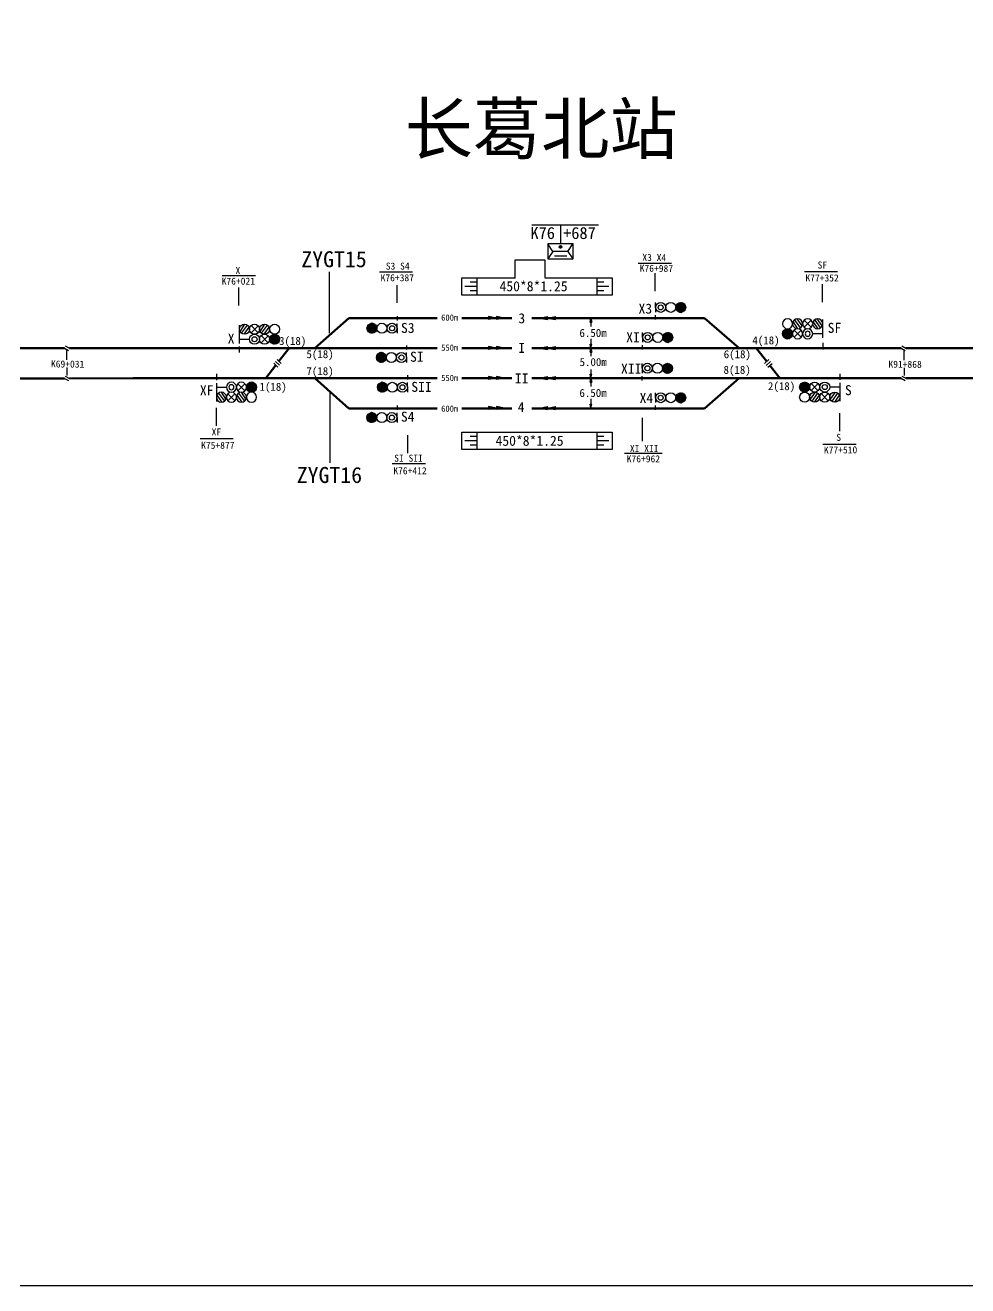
# Model space of a CAD drawing. Header units: millimetres. Extents: x -17381 to -15684, y 1883 to 2345.
# Drawn here: x -16101.4 to -16007.2, y 1883.2 to 2009.2 of the extents above; entities that cross this region are included whole.
import ezdxf
from ezdxf.enums import TextEntityAlignment as Align

# ---------------------------------------------------------------- set-up
doc = ezdxf.new("R2010")
doc.units = ezdxf.units.MM
for name, color, linetype in [('1', 1, 'Continuous'), ('D0', 7, 'Continuous'), ('供电臂', 7, 'Continuous'), ('站台', 7, 'Continuous')]:
    doc.layers.add(name, color=color, linetype=linetype)
doc.styles.get("Standard").update_dxf_attribs({"font": ''})
doc.styles.add('宋体', font='')
doc.styles.get('Standard').set_extended_font_data('SimSun')
doc.styles.get('宋体').set_extended_font_data('SimSun')
doc.linetypes.add('ZIGZAG', pattern='A,0.00254,-5.08,[131,ltypeshp.shx,S=5.08,R=0,X=-5.08,Y=0],-10.16,[131,ltypeshp.shx,S=5.08,R=180,X=5.08,Y=0],-5.08', length=20.32254)

# ---------------------------------------------------------------- blocks, each defined once
blk = doc.blocks.new('*X9')
at = {"color": 0}
for p, q in [((-0.5, -3.75), (0.25, -3.32)), ((-0.49, -3.63), (0.14, -3.27)), ((-0.49, -3.86), (0.34, -3.38)), ((-0.45, -3.96), (0.41, -3.46)), ((-0.42, -3.47), (-0.03, -3.25)), ((-0.4, -4.04), (0.46, -3.55)), ((-0.34, -4.12), (0.49, -3.64)), ((-0.25, -4.18), (0.5, -3.75)), ((-0.13, -4.23), (0.48, -3.88)), ((0.04, -4.25), (0.41, -4.04))]:
    blk.add_line(p, q, dxfattribs=at)
blk = doc.blocks.new('xhlx')
at = {"layer": '1', "color": 7}
for p, q in [((-5, 0), (-5, -6)), ((5, 0), (-5, 0)), ((3.0134, -2.9333), (4.9907, 0.0121)), ((5, -6), (5, 0)), ((-2.9859, -2.9333), (-4.9961, -0.004)), ((-2.9859, -2.9172), (-4.9961, -5.9914)), ((-3, -2.9238), (3, -2.9238)), ((-2.4822, -1.0402), (2.4123, -1.0402)), ((3.0134, -2.9172), (4.9907, -6.0075)), ((-5, -6), (5, -6))]:
    blk.add_line(p, q, dxfattribs=at)
blk.add_circle((0, -4.7601), 0.5, dxfattribs=at)
blk.add_blockref('*X9', (0, -1.0101), dxfattribs=at)
blk = doc.blocks.new('BD')
at = {"layer": '1', "color": 7}
for radius in [1.5, 0.75]:
    blk.add_circle((0, 0), radius, dxfattribs=at)
blk = doc.blocks.new('*X90')
at = {"color": 0}
for p, q in [((-1.5, 0.06), (0.7, 1.33)), ((-1.5, -0.06), (0.8, 1.27)), ((-1.49, 0.18), (0.59, 1.38)), ((-1.49, -0.17), (0.89, 1.21)), ((-1.47, 0.31), (0.47, 1.43)), ((-1.47, -0.27), (0.97, 1.14)), ((-1.45, -0.38), (1.05, 1.07)), ((-1.43, 0.44), (0.33, 1.46)), ((-1.42, -0.48), (1.12, 0.99)), ((-1.39, -0.57), (1.19, 0.92)), ((-1.38, 0.59), (0.18, 1.49)), ((-1.35, -0.66), (1.25, 0.83)), ((-1.3, 0.75), (0, 1.5)), ((-1.3, -0.75), (1.3, 0.75)), ((-1.25, -0.83), (1.35, 0.66)), ((-1.19, -0.92), (1.39, 0.57)), ((-1.17, 0.94), (-0.23, 1.48)), ((-1.12, -0.99), (1.42, 0.48)), ((-1.05, -1.07), (1.45, 0.38)), ((-0.97, -1.14), (1.47, 0.27)), ((-0.89, -1.21), (1.49, 0.17)), ((-0.8, -1.27), (1.5, 0.06)), ((-0.7, -1.33), (1.5, -0.06)), ((-0.59, -1.38), (1.49, -0.18)), ((-0.47, -1.43), (1.47, -0.31)), ((-0.33, -1.46), (1.43, -0.44)), ((-0.18, -1.49), (1.38, -0.59)), ((0, -1.5), (1.3, -0.75)), ((0.23, -1.48), (1.17, -0.94))]:
    blk.add_line(p, q, dxfattribs=at)
blk = doc.blocks.new('KZ_C')
at = {"layer": '1', "color": 7}
for p, q in [((0.02, 3.97), (0.02, 5.92)), ((0, -0.84), (0, 0.84)), ((0.02, 3.97), (0.02, 2.02)), ((0.02, 3.97), (0.02, 2.02))]:
    blk.add_line(p, q, dxfattribs=at)
at = {"layer": '1', "color": 3}
blk.add_circle((6.09, 3.97), 2, dxfattribs=at)
at = {"layer": '1', "color": 1}
blk.add_circle((10.09, 3.97), 1.95, dxfattribs=at)
at = {"layer": '1', "color": 7, "xscale": 1.33333333333303, "yscale": 1.33333333333303, "zscale": 1.33333333333303, "rotation": 180}
blk.add_blockref('BD', (2.06, 3.97), dxfattribs=at)
at = {"layer": '1', "xscale": 1.333300000000236, "yscale": 1.333300000000236, "zscale": 1.333300000000236}
blk.add_blockref('*X90', (10.12, 3.97), dxfattribs=at)
blk = doc.blocks.new('*X96')
at = {"color": 0}
for p, q in [((-1.5, 0.06), (0.7, 1.33)), ((-1.5, -0.06), (0.8, 1.27)), ((-1.49, 0.18), (0.59, 1.38)), ((-1.49, -0.17), (0.89, 1.21)), ((-1.47, 0.31), (0.47, 1.43)), ((-1.47, -0.27), (0.97, 1.14)), ((-1.45, -0.38), (1.05, 1.07)), ((-1.43, 0.44), (0.33, 1.46)), ((-1.42, -0.48), (1.12, 0.99)), ((-1.39, -0.57), (1.19, 0.92)), ((-1.38, 0.59), (0.18, 1.49)), ((-1.35, -0.66), (1.25, 0.83)), ((-1.3, 0.75), (0, 1.5)), ((-1.3, -0.75), (1.3, 0.75)), ((-1.25, -0.83), (1.35, 0.66)), ((-1.19, -0.92), (1.39, 0.57)), ((-1.17, 0.94), (-0.23, 1.48)), ((-1.12, -0.99), (1.42, 0.48)), ((-1.05, -1.07), (1.45, 0.38)), ((-0.97, -1.14), (1.47, 0.27)), ((-0.89, -1.21), (1.49, 0.17)), ((-0.8, -1.27), (1.5, 0.06)), ((-0.7, -1.33), (1.5, -0.06)), ((-0.59, -1.38), (1.49, -0.18)), ((-0.47, -1.43), (1.47, -0.31)), ((-0.33, -1.46), (1.43, -0.44)), ((-0.18, -1.49), (1.38, -0.59)), ((0, -1.5), (1.3, -0.75)), ((0.23, -1.48), (1.17, -0.94))]:
    blk.add_line(p, q, dxfattribs=at)
blk = doc.blocks.new('LD')
at = {"layer": '1', "color": 3}
blk.add_circle((0, 0), 1.5, dxfattribs=at)
blk = doc.blocks.new('FD')
at = {"layer": '1', "color": 7}
for p, q in [((1.05, 1.06), (-1.06, -1.06)), ((-1.05, 1.05), (1.04, -1.08))]:
    blk.add_line(p, q, dxfattribs=at)
blk.add_circle((0, 0), 1.5, dxfattribs=at)
blk = doc.blocks.new('UD')
at = {"layer": '1', "color": 2}
for p, q in [((0.1149, 1.4857), (-1.3549, -0.6305)), ((0.8607, 1.2175), (-0.8771, -1.2175)), ((1.3386, 0.6378), (-0.1312, -1.4784))]:
    blk.add_line(p, q, dxfattribs=at)
blk.add_circle((0, 0), 1.5, dxfattribs=at)
blk = doc.blocks.new('*X97')
at = {"color": 0}
for p, q in [((-1.5, 0.06), (0.7, 1.33)), ((-1.5, -0.06), (0.8, 1.27)), ((-1.49, 0.18), (0.59, 1.38)), ((-1.49, -0.17), (0.89, 1.21)), ((-1.47, 0.31), (0.47, 1.43)), ((-1.47, -0.27), (0.97, 1.14)), ((-1.45, -0.38), (1.05, 1.07)), ((-1.43, 0.44), (0.33, 1.46)), ((-1.42, -0.48), (1.12, 0.99)), ((-1.39, -0.57), (1.19, 0.92)), ((-1.38, 0.59), (0.18, 1.49)), ((-1.35, -0.66), (1.25, 0.83)), ((-1.3, 0.75), (0, 1.5)), ((-1.3, -0.75), (1.3, 0.75)), ((-1.25, -0.83), (1.35, 0.66)), ((-1.19, -0.92), (1.39, 0.57)), ((-1.17, 0.94), (-0.23, 1.48)), ((-1.12, -0.99), (1.42, 0.48)), ((-1.05, -1.07), (1.45, 0.38)), ((-0.97, -1.14), (1.47, 0.27)), ((-0.89, -1.21), (1.49, 0.17)), ((-0.8, -1.27), (1.5, 0.06)), ((-0.7, -1.33), (1.5, -0.06)), ((-0.59, -1.38), (1.49, -0.18)), ((-0.47, -1.43), (1.47, -0.31)), ((-0.33, -1.46), (1.43, -0.44)), ((-0.18, -1.49), (1.38, -0.59)), ((0, -1.5), (1.3, -0.75)), ((0.23, -1.48), (1.17, -0.94))]:
    blk.add_line(p, q, dxfattribs=at)
blk = doc.blocks.new('*X99')
at = {"color": 0}
for p, q in [((-1.5, 0.06), (0.7, 1.33)), ((-1.5, -0.06), (0.8, 1.27)), ((-1.49, 0.18), (0.59, 1.38)), ((-1.49, -0.17), (0.89, 1.21)), ((-1.47, 0.31), (0.47, 1.43)), ((-1.47, -0.27), (0.97, 1.14)), ((-1.45, -0.38), (1.05, 1.07)), ((-1.43, 0.44), (0.33, 1.46)), ((-1.42, -0.48), (1.12, 0.99)), ((-1.39, -0.57), (1.19, 0.92)), ((-1.38, 0.59), (0.18, 1.49)), ((-1.35, -0.66), (1.25, 0.83)), ((-1.3, 0.75), (0, 1.5)), ((-1.3, -0.75), (1.3, 0.75)), ((-1.25, -0.83), (1.35, 0.66)), ((-1.19, -0.92), (1.39, 0.57)), ((-1.17, 0.94), (-0.23, 1.48)), ((-1.12, -0.99), (1.42, 0.48)), ((-1.05, -1.07), (1.45, 0.38)), ((-0.97, -1.14), (1.47, 0.27)), ((-0.89, -1.21), (1.49, 0.17)), ((-0.8, -1.27), (1.5, 0.06)), ((-0.7, -1.33), (1.5, -0.06)), ((-0.59, -1.38), (1.49, -0.18)), ((-0.47, -1.43), (1.47, -0.31)), ((-0.33, -1.46), (1.43, -0.44)), ((-0.18, -1.49), (1.38, -0.59)), ((0, -1.5), (1.3, -0.75)), ((0.23, -1.48), (1.17, -0.94))]:
    blk.add_line(p, q, dxfattribs=at)
blk = doc.blocks.new('*X98')
at = {"color": 0}
for p, q in [((-1.5, 0.06), (0.7, 1.33)), ((-1.5, -0.06), (0.8, 1.27)), ((-1.49, 0.18), (0.59, 1.38)), ((-1.49, -0.17), (0.89, 1.21)), ((-1.47, 0.31), (0.47, 1.43)), ((-1.47, -0.27), (0.97, 1.14)), ((-1.45, -0.38), (1.05, 1.07)), ((-1.43, 0.44), (0.33, 1.46)), ((-1.42, -0.48), (1.12, 0.99)), ((-1.39, -0.57), (1.19, 0.92)), ((-1.38, 0.59), (0.18, 1.49)), ((-1.35, -0.66), (1.25, 0.83)), ((-1.3, 0.75), (0, 1.5)), ((-1.3, -0.75), (1.3, 0.75)), ((-1.25, -0.83), (1.35, 0.66)), ((-1.19, -0.92), (1.39, 0.57)), ((-1.17, 0.94), (-0.23, 1.48)), ((-1.12, -0.99), (1.42, 0.48)), ((-1.05, -1.07), (1.45, 0.38)), ((-0.97, -1.14), (1.47, 0.27)), ((-0.89, -1.21), (1.49, 0.17)), ((-0.8, -1.27), (1.5, 0.06)), ((-0.7, -1.33), (1.5, -0.06)), ((-0.59, -1.38), (1.49, -0.18)), ((-0.47, -1.43), (1.47, -0.31)), ((-0.33, -1.46), (1.43, -0.44)), ((-0.18, -1.49), (1.38, -0.59)), ((0, -1.5), (1.3, -0.75)), ((0.23, -1.48), (1.17, -0.94))]:
    blk.add_line(p, q, dxfattribs=at)

msp = doc.modelspace()

# ---------------------------------------------------------------- hatches: boundary and pattern name
at = {"lineweight": -3}
for points in [[(-16054.27, 1979.9), (-16055.07, 1980.05), (-16055.07, 1979.75)], [(-16053.47, 1979.9), (-16054.27, 1980.05), (-16054.27, 1979.75)], [(-16049.95, 1979.9), (-16049.15, 1979.75), (-16049.15, 1980.05)], [(-16049.15, 1979.9), (-16048.35, 1979.75), (-16048.35, 1980.05)], [(-16044.83, 1979.9), (-16044.9, 1979.5), (-16044.75, 1979.5)], [(-16044.83, 1976.9), (-16044.9, 1977.3), (-16044.75, 1977.3)], [(-16054.27, 1976.9), (-16055.07, 1977.05), (-16055.07, 1976.75)], [(-16053.47, 1976.9), (-16054.27, 1977.05), (-16054.27, 1976.75)], [(-16049.95, 1976.9), (-16049.15, 1976.75), (-16049.15, 1977.05)], [(-16049.15, 1976.9), (-16048.35, 1976.75), (-16048.35, 1977.05)], [(-16044.83, 1976.9), (-16044.9, 1976.5), (-16044.75, 1976.5)], [(-16054.27, 1973.9), (-16055.07, 1974.05), (-16055.07, 1973.75)], [(-16053.47, 1973.9), (-16054.27, 1974.05), (-16054.27, 1973.75)], [(-16049.95, 1973.9), (-16049.15, 1973.75), (-16049.15, 1974.05)], [(-16049.15, 1973.9), (-16048.35, 1973.75), (-16048.35, 1974.05)], [(-16044.83, 1973.9), (-16044.9, 1974.3), (-16044.75, 1974.3)], [(-16044.83, 1973.9), (-16044.9, 1973.5), (-16044.75, 1973.5)], [(-16054.27, 1970.9), (-16055.07, 1971.05), (-16055.07, 1970.75)], [(-16053.47, 1970.9), (-16054.27, 1971.05), (-16054.27, 1970.75)], [(-16049.95, 1970.9), (-16049.15, 1970.75), (-16049.15, 1971.05)], [(-16049.15, 1970.9), (-16048.35, 1970.75), (-16048.35, 1971.05)], [(-16044.83, 1970.9), (-16044.9, 1971.3), (-16044.75, 1971.3)]]:
    msp.add_hatch(color=0, dxfattribs=at).paths.add_polyline_path(points)

# ---------------------------------------------------------------- linework, layer by layer
at = {"color": 0}
for p, q in [((-16050.72, 1989.21), (-16044.08, 1989.21)), ((-16047.87, 1989.21), (-16047.87, 1987.32)), ((-16057.74, 1982.19), (-16057.74, 1983.92)), ((-16057.74, 1983.92), (-16052.39, 1983.92)), ((-16056.24, 1983.49), (-16056.91, 1983.49)), ((-16056.24, 1983.92), (-16056.24, 1983.05)), ((-16049.44, 1983.92), (-16042.71, 1983.92)), ((-16044.22, 1983.92), (-16044.22, 1983.05)), ((-16043.54, 1983.49), (-16044.22, 1983.49)), ((-16042.71, 1983.92), (-16042.71, 1982.19)), ((-16042.71, 1982.19), (-16057.74, 1982.19)), ((-16056.24, 1983.05), (-16057.42, 1983.05)), ((-16056.24, 1982.62), (-16056.91, 1982.62)), ((-16056.24, 1983.05), (-16056.24, 1982.19)), ((-16043.03, 1983.05), (-16044.22, 1983.05)), ((-16044.22, 1983.05), (-16044.22, 1982.19)), ((-16043.54, 1982.62), (-16044.22, 1982.62)), ((-16057.74, 1966.76), (-16057.74, 1968.49)), ((-16057.74, 1968.49), (-16042.71, 1968.49)), ((-16056.24, 1968.49), (-16056.24, 1967.63)), ((-16044.22, 1968.49), (-16044.22, 1967.63)), ((-16042.71, 1968.49), (-16042.71, 1966.76)), ((-16056.24, 1967.63), (-16057.42, 1967.63)), ((-16056.24, 1968.06), (-16056.91, 1968.06)), ((-16056.24, 1967.19), (-16056.91, 1967.19)), ((-16056.24, 1967.63), (-16056.24, 1966.76)), ((-16043.54, 1968.06), (-16044.22, 1968.06)), ((-16043.03, 1967.63), (-16044.22, 1967.63)), ((-16044.22, 1967.63), (-16044.22, 1966.76)), ((-16043.54, 1967.19), (-16044.22, 1967.19)), ((-16042.71, 1966.76), (-16057.74, 1966.76)), ((-16041.47, 1966.39), (-16037.72, 1966.39))]:
    msp.add_line(p, q, dxfattribs=at)
at = {"color": 0, "linetype": 'Continuous'}
for p, q in [((-16052.39, 1983.91), (-16052.39, 1985.74)), ((-16052.39, 1985.74), (-16049.44, 1985.74)), ((-16049.44, 1985.74), (-16049.44, 1983.95)), ((-16021.66, 1977.43), (-16021.66, 1976.76)), ((-16079.96, 1976.46), (-16079.96, 1977.08)), ((-16082.26, 1974.32), (-16082.26, 1973.7)), ((-16019.95, 1974.34), (-16019.95, 1973.72))]:
    msp.add_line(p, q, dxfattribs=at)
at = {"color": 5, "lineweight": -3}
msp.add_line((-16070.99, 1984.53), (-16070.99, 1978.4), dxfattribs=at)
at = {"color": 5, "lineweight": 70}
for p, q in [((-16069.02, 1979.91), (-16060.19, 1979.91)), ((-16057.72, 1979.91), (-16052.73, 1979.91)), ((-16050.74, 1979.91), (-16033.47, 1979.91)), ((-16033.47, 1979.91), (-16030, 1976.9))]:
    msp.add_line(p, q, dxfattribs=at)
at = {"color": 0, "lineweight": -3}
for p, q in [((-16055.07, 1980.05), (-16054.27, 1979.9)), ((-16054.27, 1979.9), (-16055.07, 1980.05)), ((-16055.07, 1980.05), (-16055.07, 1979.75)), ((-16054.27, 1979.9), (-16055.07, 1979.75)), ((-16054.27, 1980.05), (-16053.47, 1979.9)), ((-16053.47, 1979.9), (-16054.27, 1980.05)), ((-16054.27, 1980.05), (-16054.27, 1979.75)), ((-16054.27, 1979.9), (-16053.47, 1979.9)), ((-16053.47, 1979.9), (-16054.27, 1979.75)), ((-16049.95, 1979.9), (-16049.15, 1980.05)), ((-16049.3, 1979.9), (-16049.95, 1979.9)), ((-16049.15, 1979.9), (-16049.95, 1979.9)), ((-16049.15, 1979.75), (-16049.95, 1979.9)), ((-16049.95, 1979.9), (-16049.15, 1979.75)), ((-16049.15, 1979.9), (-16048.35, 1980.05)), ((-16049.15, 1979.75), (-16049.15, 1980.05)), ((-16048.35, 1979.75), (-16049.15, 1979.9)), ((-16049.15, 1979.9), (-16048.35, 1979.75)), ((-16048.35, 1979.75), (-16048.35, 1980.05)), ((-16044.9, 1979.5), (-16044.83, 1979.9)), ((-16044.83, 1979.9), (-16044.9, 1979.5)), ((-16044.83, 1979.9), (-16044.75, 1979.5)), ((-16044.9, 1979.5), (-16044.75, 1979.5)), ((-16044.9, 1977.3), (-16044.83, 1976.9)), ((-16044.83, 1976.9), (-16044.9, 1977.3)), ((-16044.9, 1977.3), (-16044.75, 1977.3)), ((-16044.83, 1976.9), (-16044.75, 1977.3)), ((-16097.22, 1975.74), (-16097.22, 1976.65)), ((-16055.07, 1977.05), (-16054.27, 1976.9)), ((-16054.27, 1976.9), (-16055.07, 1977.05)), ((-16055.07, 1977.05), (-16055.07, 1976.75)), ((-16054.27, 1976.9), (-16055.07, 1976.75)), ((-16054.27, 1977.05), (-16053.47, 1976.9)), ((-16053.47, 1976.9), (-16054.27, 1977.05)), ((-16054.27, 1977.05), (-16054.27, 1976.75)), ((-16054.27, 1976.9), (-16053.47, 1976.9)), ((-16053.47, 1976.9), (-16054.27, 1976.75)), ((-16049.95, 1976.9), (-16049.15, 1977.05)), ((-16049.3, 1976.9), (-16049.95, 1976.9)), ((-16049.15, 1976.9), (-16049.95, 1976.9)), ((-16049.15, 1976.75), (-16049.95, 1976.9)), ((-16049.95, 1976.9), (-16049.15, 1976.75)), ((-16049.15, 1976.9), (-16048.35, 1977.05)), ((-16049.15, 1976.75), (-16049.15, 1977.05)), ((-16048.35, 1976.75), (-16049.15, 1976.9)), ((-16049.15, 1976.9), (-16048.35, 1976.75)), ((-16048.35, 1976.75), (-16048.35, 1977.05)), ((-16044.9, 1976.5), (-16044.83, 1976.9)), ((-16044.83, 1976.9), (-16044.9, 1976.5)), ((-16044.9, 1976.5), (-16044.75, 1976.5)), ((-16044.83, 1976.9), (-16044.75, 1976.5)), ((-16013.51, 1975.71), (-16013.51, 1976.62)), ((-16097.22, 1974.96), (-16097.22, 1974.17)), ((-16013.5, 1974.94), (-16013.5, 1974.15)), ((-16055.07, 1974.05), (-16054.27, 1973.9)), ((-16054.27, 1973.9), (-16055.07, 1974.05)), ((-16055.07, 1974.05), (-16055.07, 1973.75)), ((-16054.27, 1973.9), (-16055.07, 1973.75)), ((-16054.27, 1974.05), (-16053.47, 1973.9)), ((-16053.47, 1973.9), (-16054.27, 1974.05)), ((-16054.27, 1974.05), (-16054.27, 1973.75)), ((-16054.27, 1973.9), (-16053.47, 1973.9)), ((-16053.47, 1973.9), (-16054.27, 1973.75)), ((-16049.95, 1973.9), (-16049.15, 1974.05)), ((-16049.3, 1973.9), (-16049.95, 1973.9)), ((-16049.15, 1973.9), (-16049.95, 1973.9)), ((-16049.15, 1973.75), (-16049.95, 1973.9)), ((-16049.95, 1973.9), (-16049.15, 1973.75)), ((-16049.15, 1973.9), (-16048.35, 1974.05)), ((-16049.15, 1973.75), (-16049.15, 1974.05)), ((-16048.35, 1973.75), (-16049.15, 1973.9)), ((-16049.15, 1973.9), (-16048.35, 1973.75)), ((-16048.35, 1973.75), (-16048.35, 1974.05)), ((-16044.9, 1974.3), (-16044.83, 1973.9)), ((-16044.83, 1973.9), (-16044.9, 1974.3)), ((-16044.9, 1974.3), (-16044.75, 1974.3)), ((-16044.9, 1973.5), (-16044.83, 1973.9)), ((-16044.83, 1973.9), (-16044.9, 1973.5)), ((-16044.9, 1973.5), (-16044.75, 1973.5)), ((-16044.83, 1973.9), (-16044.75, 1974.3)), ((-16044.83, 1973.9), (-16044.75, 1973.5)), ((-16055.07, 1971.05), (-16054.27, 1970.9)), ((-16054.27, 1970.9), (-16055.07, 1971.05)), ((-16055.07, 1971.05), (-16055.07, 1970.75)), ((-16054.27, 1970.9), (-16055.07, 1970.75)), ((-16054.27, 1971.05), (-16053.47, 1970.9)), ((-16053.47, 1970.9), (-16054.27, 1971.05)), ((-16054.27, 1971.05), (-16054.27, 1970.75)), ((-16054.27, 1970.9), (-16053.47, 1970.9)), ((-16053.47, 1970.9), (-16054.27, 1970.75)), ((-16049.95, 1970.9), (-16049.15, 1971.05)), ((-16049.3, 1970.9), (-16049.95, 1970.9)), ((-16049.15, 1970.9), (-16049.95, 1970.9)), ((-16049.15, 1970.75), (-16049.95, 1970.9)), ((-16049.95, 1970.9), (-16049.15, 1970.75)), ((-16049.15, 1970.9), (-16048.35, 1971.05)), ((-16049.15, 1970.75), (-16049.15, 1971.05)), ((-16048.35, 1970.75), (-16049.15, 1970.9)), ((-16049.15, 1970.9), (-16048.35, 1970.75)), ((-16048.35, 1970.75), (-16048.35, 1971.05)), ((-16044.9, 1971.3), (-16044.83, 1970.9)), ((-16044.83, 1970.9), (-16044.9, 1971.3)), ((-16044.9, 1971.3), (-16044.75, 1971.3)), ((-16044.83, 1970.9), (-16044.75, 1971.3))]:
    msp.add_line(p, q, dxfattribs=at)
at = {"color": 7, "linetype": 'Continuous'}
for p, q in [((-16097.38, 1977.12), (-16096.96, 1976.9)), ((-16013.76, 1977.12), (-16013.34, 1976.9)), ((-16097.44, 1976.89), (-16097.04, 1976.68)), ((-16013.83, 1976.9), (-16013.41, 1976.68)), ((-16076.12, 1975.01), (-16076.53, 1975.39)), ((-16075.95, 1975.2), (-16076.36, 1975.58)), ((-16075.78, 1975.38), (-16076.2, 1975.76)), ((-16027.47, 1975.37), (-16027.05, 1975.75)), ((-16027.3, 1975.18), (-16026.88, 1975.56)), ((-16027.13, 1975), (-16026.71, 1975.37)), ((-16097.44, 1973.86), (-16097.04, 1973.65)), ((-16097.38, 1974.09), (-16096.96, 1973.87)), ((-16013.83, 1973.89), (-16013.41, 1973.67)), ((-16013.76, 1974.11), (-16013.34, 1973.9))]:
    msp.add_line(p, q, dxfattribs=at)
at = {"color": 1, "lineweight": 100}
for p, q in [((-16097.44, 1976.89), (-16110.32, 1976.9)), ((-16009.01, 1976.9), (-16013.34, 1976.9)), ((-16090.59, 1973.89), (-16096.96, 1973.87)), ((-16014.62, 1973.89), (-16013.83, 1973.89))]:
    msp.add_line(p, q, dxfattribs=at)
at = {"color": 5, "lineweight": 100}
for p, q in [((-16090.59, 1976.9), (-16096.96, 1976.9)), ((-16014.62, 1976.9), (-16013.83, 1976.9)), ((-16097.44, 1973.87), (-16113.37, 1973.87)), ((-16009.01, 1973.9), (-16013.34, 1973.9))]:
    msp.add_line(p, q, dxfattribs=at)
at = {"color": 1, "lineweight": 70}
for p, q in [((-16072.41, 1973.89), (-16069.02, 1970.88)), ((-16069.02, 1970.88), (-16060.19, 1970.88)), ((-16057.72, 1970.88), (-16052.73, 1970.88)), ((-16050.74, 1970.88), (-16033.47, 1970.88))]:
    msp.add_line(p, q, dxfattribs=at)
at = {"color": 1, "lineweight": -3}
msp.add_line((-16070.88, 1965.44), (-16070.88, 1972.48), dxfattribs=at)
at = {"color": 0}
msp.add_lwpolyline([(-17380.59, 2345.03), (-15683.64, 2345.03), (-15683.64, 1883.17), (-17380.59, 1883.17)], close=True, dxfattribs=at)
at = {"layer": '1', "color": 0}
for p, q in [((-16021.66, 1977.92), (-16021.66, 1979.76)), ((-16079.96, 1977.37), (-16079.96, 1979.2)), ((-16079.96, 1977.79), (-16078.95, 1977.79)), ((-16021.66, 1978.34), (-16022.66, 1978.34)), ((-16082.26, 1973.41), (-16082.26, 1971.57)), ((-16019.95, 1973.43), (-16019.95, 1971.59)), ((-16082.26, 1972.99), (-16081.26, 1972.99)), ((-16019.95, 1973.01), (-16020.95, 1973.01))]:
    msp.add_line(p, q, dxfattribs=at)
at = {"layer": '1', "color": 5, "lineweight": 100}
for p, q in [((-16090.59, 1976.9), (-16060.19, 1976.9)), ((-16057.72, 1976.9), (-16052.73, 1976.9)), ((-16050.74, 1976.9), (-16014.62, 1976.9)), ((-15974.95, 1973.9), (-16009.01, 1973.9))]:
    msp.add_line(p, q, dxfattribs=at)
at = {"layer": '1', "color": 1, "lineweight": 100}
for p, q in [((-16009.01, 1976.9), (-15974.95, 1976.9)), ((-16090.59, 1973.89), (-16060.19, 1973.89)), ((-16057.72, 1973.89), (-16052.73, 1973.89)), ((-16050.74, 1973.89), (-16014.62, 1973.89))]:
    msp.add_line(p, q, dxfattribs=at)
at = {"layer": '1', "color": 1}
for centre in [(-16025.17, 1978.34), (-16076.44, 1977.79), (-16078.75, 1972.99), (-16023.46, 1973.01)]:
    msp.add_circle(centre, 0.502, dxfattribs=at)
at = {"layer": 'D0', "color": 0}
for p, q in [((-16044.83, 1979.9), (-16044.83, 1979.05)), ((-16044.83, 1979.9), (-16044.83, 1979.9)), ((-16044.83, 1979.9), (-16044.83, 1979.9)), ((-16044.83, 1979.9), (-16044.83, 1979.9)), ((-16044.83, 1979.9), (-16044.83, 1979.9)), ((-16044.83, 1977.84), (-16044.83, 1976.99)), ((-16044.83, 1976.9), (-16044.83, 1976.11)), ((-16044.83, 1976.9), (-16044.83, 1976.9)), ((-16044.83, 1976.9), (-16044.83, 1976.9)), ((-16044.83, 1974.76), (-16044.83, 1973.9)), ((-16044.83, 1973.9), (-16044.83, 1973.05)), ((-16044.83, 1973.9), (-16044.83, 1973.9)), ((-16044.83, 1973.9), (-16044.83, 1973.9)), ((-16044.83, 1973.9), (-16044.83, 1973.9)), ((-16044.83, 1973.9), (-16044.83, 1973.9)), ((-16044.83, 1971.84), (-16044.83, 1970.99)), ((-16044.83, 1970.9), (-16044.83, 1970.9)), ((-16044.83, 1970.9), (-16044.83, 1970.9))]:
    msp.add_line(p, q, dxfattribs=at)
at = {"layer": '站台', "color": 0, "lineweight": -3}
for p, q in [((-16040.09, 1985.4), (-16036.77, 1985.4)), ((-16081.67, 1984.15), (-16078.35, 1984.15)), ((-16065.97, 1984.54), (-16062.65, 1984.54)), ((-16038.4, 1982.61), (-16038.4, 1984.4)), ((-16023.49, 1984.57), (-16020.17, 1984.57)), ((-16080.02, 1981.16), (-16080.02, 1982.95)), ((-16064.2, 1981.42), (-16064.2, 1983.21)), ((-16021.68, 1981.5), (-16021.68, 1983.29)), ((-16082.27, 1970.93), (-16082.27, 1969.14)), ((-16039.7, 1969.92), (-16039.7, 1967.6)), ((-16019.97, 1970.39), (-16019.97, 1968.6)), ((-16083.89, 1967.88), (-16080.58, 1967.88)), ((-16063.15, 1968.19), (-16063.15, 1966.4)), ((-16021.63, 1967.31), (-16018.31, 1967.31)), ((-16064.69, 1965.37), (-16061.37, 1965.37))]:
    msp.add_line(p, q, dxfattribs=at)
at = {"layer": '站台', "color": 5, "lineweight": 70}
for p, q in [((-16069.02, 1979.91), (-16072.41, 1976.9)), ((-16076.01, 1975.59), (-16074.99, 1976.89)), ((-16027.24, 1975.57), (-16028.26, 1976.87))]:
    msp.add_line(p, q, dxfattribs=at)
at = {"layer": '站台', "color": 1, "lineweight": 70}
for p, q in [((-16077.33, 1973.89), (-16076.32, 1975.19)), ((-16025.91, 1973.88), (-16026.93, 1975.18)), ((-16030, 1973.89), (-16033.47, 1970.88))]:
    msp.add_line(p, q, dxfattribs=at)

# ---------------------------------------------------------------- block references
at = {"color": 0, "linetype": 'ZIGZAG', "xscale": 0.250823749999995, "yscale": 0.250823749999995, "zscale": 0.250823749999995, "rotation": 180}
msp.add_blockref('xhlx', (-16047.87, 1985.82), dxfattribs=at)
at = {"color": 0, "xscale": 0.250823749999995, "yscale": 0.250823749999995, "zscale": 0.250823749999995}
for p in [(-16038.37, 1979.98), (-16039.67, 1976.98), (-16039.7, 1973.89), (-16038.37, 1970.95)]:
    msp.add_blockref('KZ_C', p, dxfattribs=at)
at = {"color": 0, "xscale": 0.250823749999995, "yscale": 0.250823749999995, "zscale": 0.250823749999995, "rotation": 180}
for p in [(-16064.19, 1979.88), (-16063.25, 1976.96), (-16063.15, 1973.98), (-16064.2, 1970.95)]:
    msp.add_blockref('KZ_C', p, dxfattribs=at)
at = {"layer": '1', "color": 0, "rotation": 180}
for name, p, xscale, yscale, zscale in [('LD', (-16025.17, 1979.34), -0.3344336415050293, 0.3344336415041766, 0.3344336415042221), ('UD', (-16024.17, 1979.34), -0.3344336415050293, 0.3344336415041766, 0.3344336415042221), ('FD', (-16023.16, 1979.34), -0.3344336415050293, 0.3344336415041766, 0.3344336415042221), ('UD', (-16022.16, 1979.34), -0.3344336415050293, 0.3344336415041766, 0.3344336415042221), ('UD', (-16079.45, 1978.79), 0.3344336415050293, 0.3344336415050293, 0.3344336415050293), ('FD', (-16078.45, 1978.79), 0.3344336415050293, 0.3344336415050293, 0.3344336415050293), ('UD', (-16077.45, 1978.79), 0.3344336415050293, 0.3344336415050293, 0.3344336415050293), ('LD', (-16076.44, 1978.79), 0.3344336415050293, 0.3344336415050293, 0.3344336415050293), ('FD', (-16024.17, 1978.34), -0.3344336415050293, 0.3344336415041766, 0.3344336415042221), ('BD', (-16023.16, 1978.34), -0.3344336415050293, 0.3344336415041766, 0.3344336415042221), ('BD', (-16078.45, 1977.79), 0.3344336415050293, 0.3344336415050293, 0.3344336415050293), ('FD', (-16077.45, 1977.79), 0.3344336415050293, 0.3344336415050293, 0.3344336415050293)]:
    msp.add_blockref(name, p, dxfattribs=dict(at, xscale=xscale, yscale=yscale, zscale=zscale))
at = {"layer": '1', "color": 1, "rotation": 180}
for name, p, xscale, yscale, zscale in [('*X98', (-16025.17, 1978.34), -0.3344336415050293, 0.3344336415041766, 0.3344336415042431), ('*X96', (-16076.44, 1977.79), 0.3344336415050293, 0.3344336415050293, 0.3344336415050293)]:
    msp.add_blockref(name, p, dxfattribs=dict(at, xscale=xscale, yscale=yscale, zscale=zscale))
at = {"layer": '1', "color": 0}
for name, p, xscale, yscale, zscale in [('BD', (-16080.76, 1972.99), -0.334348058749697, 0.334348058749697, 0.33434805875), ('FD', (-16079.76, 1972.99), -0.334348058749697, 0.334348058749697, 0.33434805875), ('FD', (-16022.46, 1973.01), 0.3344336415050293, 0.3344336415050293, 0.3344336415050293), ('BD', (-16021.45, 1973.01), 0.3344336415050293, 0.3344336415050293, 0.3344336415050293), ('UD', (-16081.76, 1971.99), -0.334348058749697, 0.334348058749697, 0.33434805875), ('FD', (-16080.76, 1971.99), -0.334348058749697, 0.334348058749697, 0.33434805875), ('UD', (-16079.76, 1971.99), -0.334348058749697, 0.334348058749697, 0.33434805875), ('LD', (-16078.75, 1971.99), -0.334348058749697, 0.334348058749697, 0.33434805875), ('LD', (-16023.46, 1972), 0.3344336415050293, 0.3344336415050293, 0.3344336415050293), ('UD', (-16022.46, 1972), 0.3344336415050293, 0.3344336415050293, 0.3344336415050293), ('FD', (-16021.45, 1972), 0.3344336415050293, 0.3344336415050293, 0.3344336415050293), ('UD', (-16020.45, 1972), 0.3344336415050293, 0.3344336415050293, 0.3344336415050293)]:
    msp.add_blockref(name, p, dxfattribs=dict(at, xscale=xscale, yscale=yscale, zscale=zscale))
at = {"layer": '1', "color": 1}
for name, p, xscale, yscale, zscale in [('*X97', (-16078.75, 1972.99), -0.334348058749697, 0.334348058749697, 0.334348058750021), ('*X99', (-16023.46, 1973.01), 0.3344336415050293, 0.3344336415050293, 0.3344336415050293)]:
    msp.add_blockref(name, p, dxfattribs=dict(at, xscale=xscale, yscale=yscale, zscale=zscale))

# ---------------------------------------------------------------- texts
at = {"color": 0}
for s, height, p in [('长葛北站', 5, (-16063.44, 1996.33)), ('K76 +687', 1.2, (-16050.87, 1987.81))]:
    msp.add_text(s, height=height, dxfattribs=at).set_placement(p)
at = {"color": 0, "style": '宋体'}
for s, rotation, p in [('X3 X4', 359.0754, (-16039.69, 1985.63)), ('S', 0.47, (-16020.3, 1967.63))]:
    msp.add_text(s, height=0.7, rotation=rotation, dxfattribs=at).set_placement(p)
for s, height, p in [('X', 0.7, (-16080.35, 1984.31)), ('S3 S4', 0.7, (-16065.33, 1984.75)), ('SF', 0.7, (-16022.17, 1984.86)), ('450*8*1.25', 1, (-16053.96, 1982.59)), ('X3', 1, (-16040.07, 1980.35)), ('S3', 1, (-16063.81, 1978.42)), ('XI', 1, (-16041.3, 1977.49)), ('3(18)', 0.8, (-16076, 1977.22)), ('4(18)', 0.8, (-16028.69, 1977.28)), ('5(18)', 0.8, (-16073.26, 1975.9)), ('SI', 1, (-16062.91, 1975.54)), ('6(18)', 0.8, (-16031.55, 1975.89)), ('7(18)', 0.8, (-16073.26, 1974.2)), ('XII', 1, (-16041.82, 1974.35)), ('8(18)', 0.8, (-16031.57, 1974.33)), ('1(18)', 0.8, (-16077.95, 1972.64)), ('SII', 1, (-16062.78, 1972.53)), ('2(18)', 0.8, (-16027.13, 1972.7)), ('X4', 1, (-16039.96, 1971.42)), ('S4', 1, (-16063.82, 1969.55)), ('XF', 0.7, (-16082.74, 1968.17)), ('450*8*1.25', 1, (-16054.36, 1967.14)), ('XI XII', 0.7, (-16040.93, 1966.52)), ('SI SII', 0.7, (-16064.49, 1965.55))]:
    msp.add_text(s, height=height, dxfattribs=at).set_placement(p)
for s, rotation, p in [('K76+987', 359.0754, (-16038.28, 1984.87)), ('K77+510', 0.47, (-16019.87, 1966.72))]:
    msp.add_text(s, height=0.7, rotation=rotation, dxfattribs=at).set_placement(p, align=Align.MIDDLE)
for s, p in [('K76+021', (-16080.07, 1983.59)), ('K76+387', (-16064.18, 1983.93)), ('K77+352', (-16021.72, 1983.91)), ('K75+877', (-16082.12, 1967.18)), ('K76+962', (-16039.58, 1965.83)), ('K76+412', (-16062.91, 1964.64))]:
    msp.add_text(s, height=0.7, dxfattribs=at).set_placement(p, align=Align.MIDDLE)
at = {"color": 0, "linetype": 'ByBlock', "style": '宋体'}
for s, p in [('600m', (-16059.79, 1979.64)), ('550m', (-16059.79, 1976.64)), ('550m', (-16059.79, 1973.61)), ('600m', (-16059.79, 1970.54))]:
    msp.add_text(s, height=0.625, dxfattribs=at).set_placement(p)
at = {"color": 0, "linetype": 'ByBlock', "lineweight": -2, "style": '宋体'}
for s, p in [('3', (-16052.08, 1979.39)), ('I', (-16052.09, 1976.43)), ('II', (-16052.43, 1973.37)), ('4', (-16052.14, 1970.51))]:
    msp.add_text(s, height=1, dxfattribs=at).set_placement(p)
at = {"color": 0, "style": '宋体'}
for s, p in [('X', (-16080.79, 1977.36)), ('XF', (-16083.23, 1972.18))]:
    msp.add_text(s, height=1, dxfattribs=at).set_placement(p, align=Align.CENTER)
at = {"color": 1, "lineweight": -3, "char_height": 1.6, "width": 6.944, "attachment_point": 1, "style": '宋体'}
for s, insert in [('{\\C5;ZYGT15}', (-16073.77, 1986.59)), ('ZYGT16', (-16074.23, 1965.02))]:
    msp.add_mtext(s, dxfattribs=dict(at, insert=insert))
at = {"color": 0, "style": '宋体', "flags": 1}
msp.add_attdef('SF', (-16021.16, 1978.43), '5szlg11', height=1, dxfattribs=at)
at = {"layer": '1', "color": 0, "style": '宋体'}
msp.add_text('S', height=1, dxfattribs=at).set_placement((-16019.43, 1972.2))
at = {"layer": 'D0', "color": 0, "style": '宋体'}
for s, p in [('6.50m', (-16044.61, 1978.02)), ('5.00m', (-16044.6, 1975.11)), ('6.50m', (-16044.61, 1972.02))]:
    msp.add_text(s, height=0.8, dxfattribs=at).set_placement(p, align=Align.CENTER)
at = {"layer": '供电臂', "color": 7, "lineweight": -3, "style": '宋体'}
for s, p in [('K69+031', (-16098.8, 1974.97)), ('K91+868', (-16015.09, 1974.95))]:
    msp.add_text(s, height=0.7, rotation=359.623, dxfattribs=at).set_placement(p)

doc.saveas('drawing.dxf')
